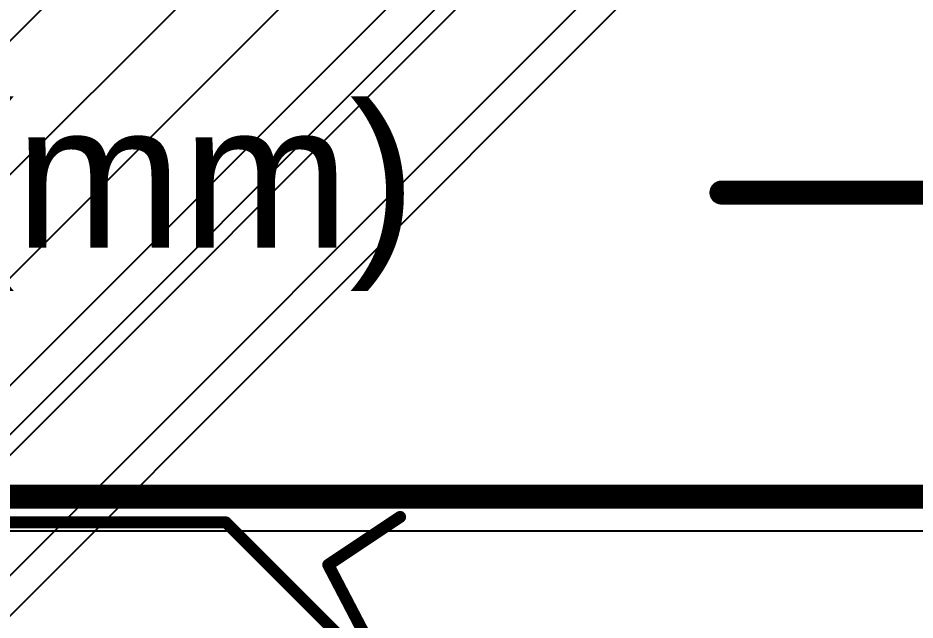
# Model space of a CAD drawing. Header units: inches. Extents: x -22 to 5433, y -13 to 5447.
# Drawn here: x 22.99 to 32.5, y 33.19 to 39.57 of the extents above; entities that cross this region are included whole.
import ezdxf

# ---------------------------------------------------------------- set-up
doc = ezdxf.new("R2010")
doc.units = ezdxf.units.IN
for name, color, linetype in [('Board_outline', 216, 'Continuous'), ('Bottom Layer', 5, 'Continuous'), ('Bottom Overlay', 54, 'Continuous'), ('Bottom Solder', 6, 'Continuous'), ('Ground', 16, 'Continuous'), ('Power', 76, 'Continuous'), ('Top Layer', 1, 'Continuous'), ('Top Overlay', 2, 'Continuous'), ('Top Solder', 216, 'Continuous')]:
    doc.layers.add(name, color=color, linetype=linetype)
doc.styles.add('Arial', font='', dxfattribs={"height": 0.2})
doc.styles.get('Arial').set_extended_font_data('Arial')

msp = doc.modelspace()

# ---------------------------------------------------------------- linework, layer by layer
at = {"layer": 'Board_outline'}
msp.add_lwpolyline([(-4.6894, 34.495, 0.254, 0.254, 0), (67.3106, 34.495, 0.254, 0.254, 0)], format="xyseb", dxfattribs=at)
msp.add_lwpolyline([(-4.6894, 34.495, 0.254, 0.254, 0), (67.3106, 34.495, 0.254, 0.254, 0)], format="xyseb", dxfattribs=at)
at = {"layer": 'Bottom Layer'}
msp.add_line((13.9488, 34.1324), (39.4043, 34.1324), dxfattribs=at)
at = {"layer": 'Bottom Overlay'}
for points in [[(26.2814, 33.771, 0.127, 0.127, 0), (27.0434, 34.279, 0.127, 0.127, 0)], [(19.2278, 34.2206, 0.127, 0.127, 0), (25.1968, 34.2206, 0.127, 0.127, 0)], [(25.1968, 34.2206, 0.127, 0.127, 0), (26.9748, 32.4426, 0.127, 0.127, 0)], [(26.2814, 33.771, 0.127, 0.127, 0), (26.9748, 32.4426, 0.127, 0.127, 0)]]:
    msp.add_lwpolyline(points, format="xyseb", dxfattribs=at)
for points in [[(27.0116, 34.279, 0.0635, 0.0635, 1), (27.0751, 34.279, 0.0635, 0.0635, 1)], [(25.165, 34.2206, 0.0635, 0.0635, 1), (25.2285, 34.2206, 0.0635, 0.0635, 1)], [(25.165, 34.2206, 0.0635, 0.0635, 1), (25.2285, 34.2206, 0.0635, 0.0635, 1)], [(26.2496, 33.771, 0.0635, 0.0635, 1), (26.3131, 33.771, 0.0635, 0.0635, 1)], [(26.2496, 33.771, 0.0635, 0.0635, 1), (26.3131, 33.771, 0.0635, 0.0635, 1)]]:
    msp.add_lwpolyline(points, format="xyseb", close=True, dxfattribs=at)
at = {"layer": 'Bottom Solder'}
for p in [(-5.5852, 10.8458), (-5.5045, 7.2536), (-5.2386, 6.9971), (-3.7361, 6.9961), (-3.6162, 11.3878), (-3.0662, 10.8378), (-3.0661, 7.2378)]:
    msp.add_line(p, (5432.8521, 5447.4931), dxfattribs=at)
at = {"layer": 'Ground'}
msp.add_line((11.1974, 34.1324), (39.6344, 34.1324), dxfattribs=at)
at = {"layer": 'Power'}
msp.add_line((11.1974, 34.1324), (53.8212, 34.1324), dxfattribs=at)
at = {"layer": 'Top Layer'}
msp.add_line((17.5133, 34.1324), (39.6344, 34.1324), dxfattribs=at)
at = {"layer": 'Top Overlay'}
msp.add_lwpolyline([(30.4502, 37.719, 0.254, 0.254, 0), (67.3106, 37.719, 0.254, 0.254, 0)], format="xyseb", dxfattribs=at)
msp.add_lwpolyline([(30.3867, 37.719, 0.127, 0.127, 1), (30.5137, 37.719, 0.127, 0.127, 1)], format="xyseb", close=True, dxfattribs=at)
at = {"layer": 'Top Solder'}
msp.add_line((-7.4887, 4.5255), (5432.8521, 5447.4931), dxfattribs=at)

# ---------------------------------------------------------------- texts
at = {"layer": 'Top Overlay', "style": 'Arial'}
msp.add_text('88.77 (mm)', height=1.524, dxfattribs=at).set_placement((16.3322, 37.1348))

doc.saveas('drawing.dxf')
